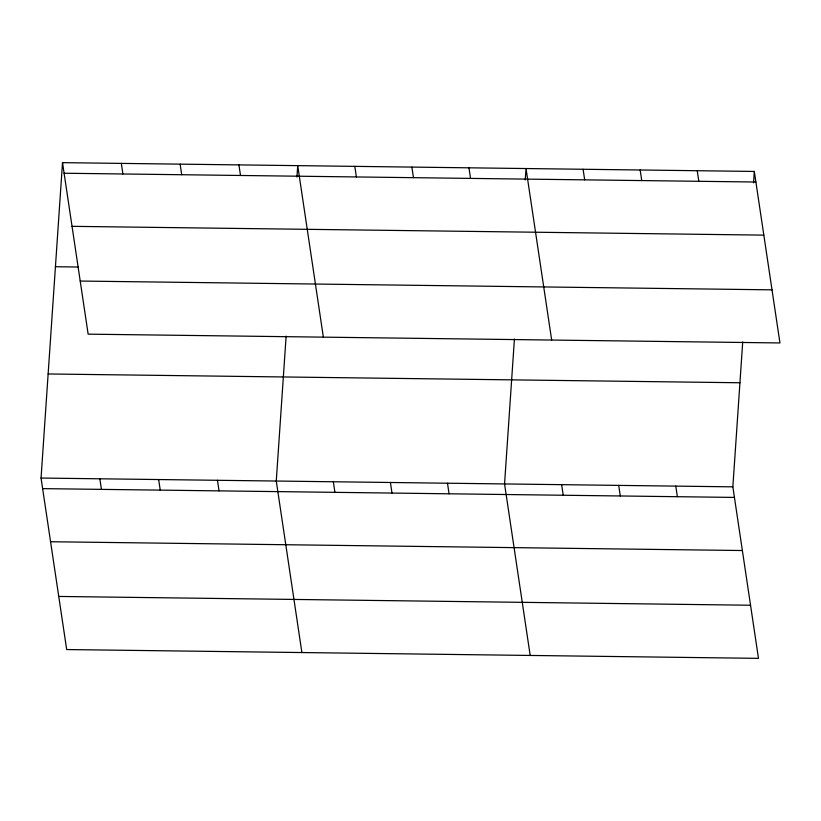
<?xml version="1.0" encoding="UTF-8"?>
<svg xmlns="http://www.w3.org/2000/svg" width="821" height="821" viewBox="0 0 821 821"><rect width="100%" height="100%" fill="white"/><g stroke="black" fill="none" stroke-linecap="round" stroke-linejoin="round"><path stroke-width="1.23" d="M742.718 341.905L732.855 486.843L758.481 658.35L66.686 649.555L41.05 478.048L62.519 162.65L754.314 171.445L779.95 342.952L88.145 334.157L62.519 162.65M286.129 336.107L276.267 481.044L301.892 652.541M296.956 177.069L297.725 165.637L323.361 337.144M514.418 339.011L504.556 483.938L530.192 655.445M525.245 179.963L526.025 168.541L551.661 340.048M753.545 182.867L754.314 171.445M64.1 173.231L755.895 182.026M72.032 226.339L763.838 235.124M55.438 266.733L78.447 267.02M80.212 281.049L772.017 289.844M48.131 373.966L739.937 382.76M41.05 478.048L732.855 486.843M42.63 488.628L734.436 497.423M50.563 541.737L742.369 550.532M58.743 596.446L750.548 605.241M697.245 170.717L698.825 181.297M640.175 169.998L641.755 180.569M675.775 486.114L677.356 496.695M583.095 169.27L584.675 179.84M618.706 485.396L620.286 495.966M561.626 484.667L563.216 495.248M468.955 167.812L470.536 178.393M411.875 167.094L413.456 177.664M447.486 483.22L449.066 493.79M354.805 166.365L356.386 176.946M390.406 482.491L391.986 493.072M333.336 481.763L334.917 492.343M238.921 164.898L240.512 175.468M180.127 164.149L181.708 174.719M217.462 480.295L219.043 490.866M121.323 163.4L122.904 173.98M158.658 479.546L160.239 490.127M99.854 478.797L101.435 489.378"/></g></svg>
